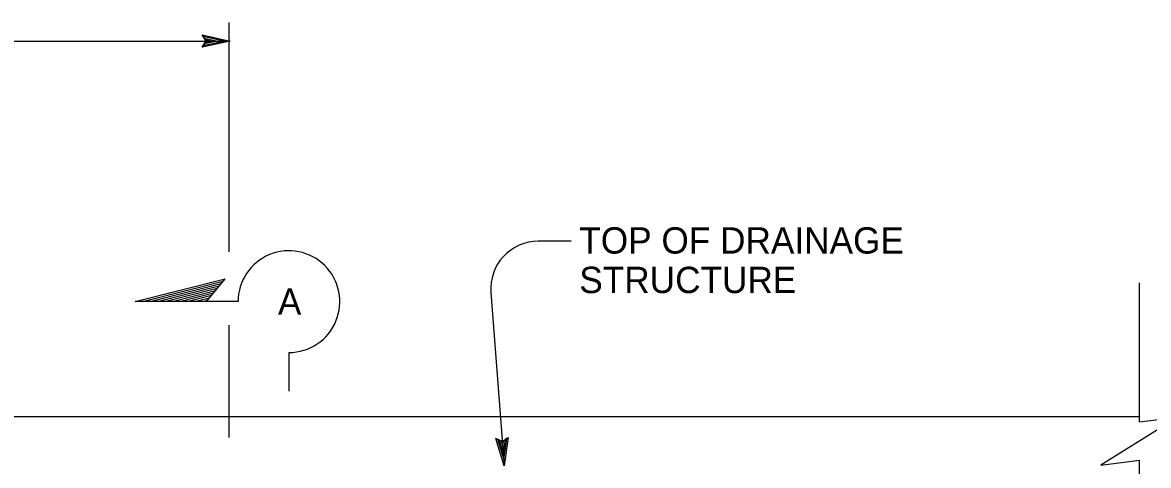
# Model space of a CAD drawing. Extents: x -893 to 867, y -474 to 712.
# Drawn here: x -467.2 to -167.7, y -37.6 to 80.2 of the extents above; entities that cross this region are included whole.
import ezdxf

# ---------------------------------------------------------------- set-up
doc = ezdxf.new("R2010")
doc.units = 0
for name, color, linetype in [('22 Misc Cnst Det', 7, 'Continuous'), ('56 Stage 3 Anno', 7, 'Continuous'), ('57 Undefined', 7, 'Continuous'), ('60 Nongeo Data', 7, 'Continuous')]:
    doc.layers.add(name, color=color, linetype=linetype)

msp = doc.modelspace()

# ---------------------------------------------------------------- linework, layer by layer
at = {"layer": '22 Misc Cnst Det'}
for p, q in [((-437.21, 5.97), (-413.29, 12.07)), ((-418.23, 5.97), (-413.29, 12.07)), ((-435.25, 5.97), (-413.8, 11.44)), ((-433.28, 5.97), (-414.32, 10.81)), ((-431.31, 5.97), (-414.83, 10.17)), ((-429.35, 5.97), (-415.34, 9.54)), ((-427.38, 5.97), (-415.85, 8.91)), ((-425.41, 5.97), (-416.36, 8.28)), ((-423.44, 5.97), (-416.88, 7.64)), ((-421.48, 5.97), (-417.39, 7.01)), ((-419.51, 5.97), (-417.9, 6.38)), ((-409.81, 5.97), (-437.21, 5.97)), ((-396.29, -7.56), (-396.29, -17.85))]:
    msp.add_line(p, q, dxfattribs=at)
msp.add_arc((-396.29, 5.97), 13.53, 269.9995, 180, dxfattribs=at)
at = {"layer": '56 Stage 3 Anno'}
for p, q in [((-412.15, 19.21), (-412.15, 80.2)), ((-597.22, 75.27), (-411.89, 75.27)), ((-321.27, 22.03), (-329.99, 22.03)), ((-342.58, 8.43), (-339.02, -37.71)), ((-412.15, -30.14), (-412.15, -0.29))]:
    msp.add_line(p, q, dxfattribs=at)
for points in [[(-419.34, 76.93), (-411.89, 75.27), (-419.34, 73.61), (-419.08, 74.05), (-413.61, 75.26), (-419.08, 76.49), (-418.81, 76.05), (-415.32, 75.27), (-418.81, 74.49), (-418.55, 74.93), (-417.04, 75.27), (-418.55, 75.61), (-418.35, 75.27), (-419.34, 73.61), (-418.35, 75.27)], [(-337.94, -30.15), (-339.02, -37.71), (-341.24, -30.41), (-340.79, -30.64), (-339.16, -35.99), (-338.36, -30.45), (-338.78, -30.75), (-339.29, -34.29), (-340.33, -30.87), (-339.87, -31.1), (-339.42, -32.58), (-339.19, -31.04), (-339.52, -31.27), (-341.24, -30.41), (-339.52, -31.27)]]:
    msp.add_lwpolyline(points, close=True, dxfattribs=at)
msp.add_arc((-329.99, 9.4), 12.62, 90, 184.4048, dxfattribs=at)
at = {"layer": '60 Nongeo Data'}
for p, q in [((-170.1, -26.02), (-170.1, 10.96)), ((-704.91, -24.55), (-170.1, -24.55)), ((-170.1, -73.23), (-170.1, -36.24))]:
    msp.add_line(p, q, dxfattribs=at)
msp.add_lwpolyline([(-170.1, -26.02), (-159.88, -24.74), (-180.33, -37.52), (-170.1, -36.24)], dxfattribs=at)

# ---------------------------------------------------------------- texts
at = {"layer": '57 Undefined'}
for s, p in [('TOP OF DRAINAGE', (-319.06, 18.74)), ('STRUCTURE', (-319.06, 8.24)), ('A', (-399.22, 2.47))]:
    msp.add_text(s, height=7, dxfattribs=at).set_placement(p)

doc.saveas('drawing.dxf')
